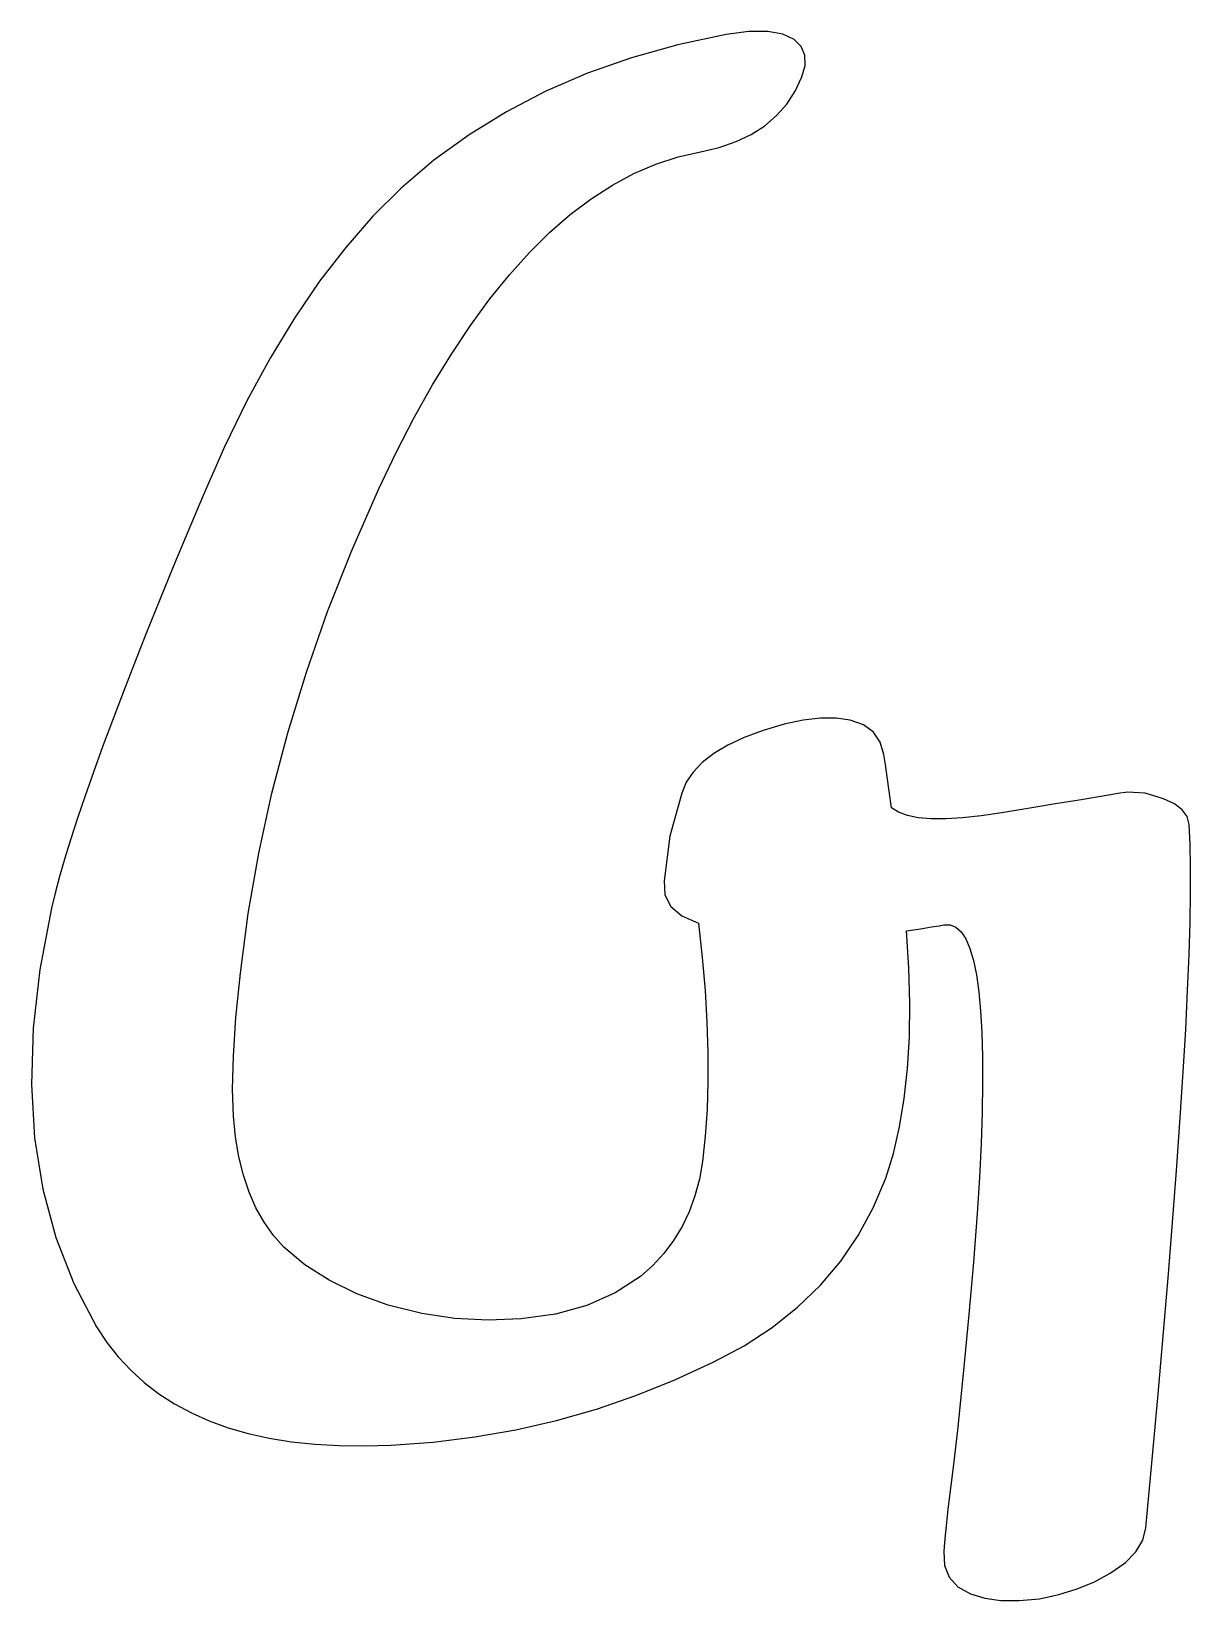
# Model space of a CAD drawing. Extents: x 0 to 16.4, y -2.2 to 20.
import ezdxf

# ---------------------------------------------------------------- set-up
doc = ezdxf.new("R2010")
doc.units = 0
doc.layers.get('0').update_dxf_attribs({"linetype": 'CONTINUOUS'})

msp = doc.modelspace()

# ---------------------------------------------------------------- linework, layer by layer
at = {"color": 0}
for p, q in [((9.80556, 19.9167), (9.12326, 19.7704)), ((10.1258, 19.9592), (9.80556, 19.9167)), ((10.3923, 19.9618), (10.1258, 19.9592)), ((10.605, 19.9244), (10.3923, 19.9618)), ((10.7639, 19.8472), (10.605, 19.9244)), ((9.12326, 19.7704), (8.47222, 19.5886)), ((10.8646, 19.7465), (10.7639, 19.8472)), ((10.9167, 19.625), (10.8646, 19.7465)), ((8.47222, 19.5886), (7.85243, 19.3711)), ((10.875, 19.3194), (10.9201, 19.4826)), ((10.9201, 19.4826), (10.9167, 19.625)), ((7.85243, 19.3711), (7.26389, 19.1181)), ((10.7797, 19.1176), (10.875, 19.3194)), ((7.26389, 19.1181), (6.7066, 18.8294)), ((10.6606, 18.9358), (10.7797, 19.1176)), ((6.7066, 18.8294), (6.18056, 18.5053)), ((10.5176, 18.7739), (10.6606, 18.9358)), ((10.1599, 18.51), (10.3507, 18.6319)), ((10.3507, 18.6319), (10.5176, 18.7739)), ((6.18056, 18.5053), (5.68576, 18.1454)), ((9.70682, 18.326), (9.94532, 18.4081)), ((9.94532, 18.4081), (10.1599, 18.51)), ((5.68576, 18.1454), (5.22222, 17.75)), ((8.81446, 18.0893), (9.12722, 18.1917)), ((9.12722, 18.1917), (9.44444, 18.2639)), ((9.44444, 18.2639), (9.70682, 18.326)), ((8.20226, 17.7943), (8.50612, 17.9568)), ((8.50612, 17.9568), (8.81446, 18.0893)), ((5.22222, 17.75), (4.82617, 17.3542)), ((7.90283, 17.6018), (8.20226, 17.7943)), ((7.60786, 17.3792), (7.90283, 17.6018)), ((4.82617, 17.3542), (4.44358, 16.9167)), ((7.31733, 17.1265), (7.60786, 17.3792)), ((7.03125, 16.8438), (7.31733, 17.1265)), ((4.44358, 16.9167), (4.07443, 16.4375)), ((6.74962, 16.531), (7.03125, 16.8438)), ((4.07443, 16.4375), (3.71875, 15.9167)), ((6.47244, 16.1882), (6.74962, 16.531)), ((6.19971, 15.8153), (6.47244, 16.1882)), ((3.71875, 15.9167), (3.37651, 15.3542)), ((5.93143, 15.4124), (6.19971, 15.8153)), ((3.37651, 15.3542), (3.04775, 14.75)), ((5.66758, 14.9794), (5.93143, 15.4124)), ((5.40821, 14.5164), (5.66758, 14.9794)), ((3.04775, 14.75), (2.73242, 14.1042)), ((5.15326, 14.0232), (5.40821, 14.5164)), ((2.73242, 14.1042), (2.43056, 13.4167)), ((4.90278, 13.5), (5.15326, 14.0232)), ((4.52599, 12.64), (4.90278, 13.5)), ((2.43056, 13.4167), (2.21544, 12.904)), ((2.21544, 12.904), (2.01124, 12.4112)), ((4.18744, 11.7822), (4.52599, 12.64)), ((2.01124, 12.4112), (1.81787, 11.9383)), ((1.81787, 11.9383), (1.63536, 11.4852)), ((3.8871, 10.9265), (4.18744, 11.7822)), ((1.63536, 11.4852), (1.46371, 11.052)), ((1.46371, 11.052), (1.3029, 10.6387)), ((3.62494, 10.073), (3.8871, 10.9265)), ((1.3029, 10.6387), (1.15294, 10.2452)), ((1.15294, 10.2452), (1.01383, 9.87153)), ((10.625, 10.1944), (10.3259, 10.1033)), ((10.8915, 10.2501), (10.625, 10.1944)), ((11.1354, 10.2778), (10.8915, 10.2501)), ((11.3568, 10.2778), (11.1354, 10.2778)), ((11.5556, 10.25), (11.3568, 10.2778)), ((11.7413, 10.1832), (11.5556, 10.25)), ((11.8819, 10.0799), (11.7413, 10.1832)), ((3.40099, 9.22162), (3.62494, 10.073)), ((10.0607, 10.0035), (9.82938, 9.89497)), ((10.3259, 10.1033), (10.0607, 10.0035)), ((11.9774, 9.94015), (11.8819, 10.0799)), ((1.01383, 9.87153), (0.885579, 9.51779)), ((9.63194, 9.77778), (9.46832, 9.65192)), ((9.82938, 9.89497), (9.63194, 9.77778)), ((12.0278, 9.76389), (11.9774, 9.94015)), ((12.0503, 9.62326), (12.0278, 9.76389)), ((0.885579, 9.51779), (0.768175, 9.18386)), ((9.33854, 9.51736), (9.24262, 9.37414)), ((9.46832, 9.65192), (9.33854, 9.51736)), ((12.0764, 9.45139), (12.0503, 9.62326)), ((9.24262, 9.37414), (9.18056, 9.22222)), ((12.1059, 9.24826), (12.0764, 9.45139)), ((0.768175, 9.18386), (0.661621, 8.86979)), ((3.21522, 8.37244), (3.40099, 9.22162)), ((9.18056, 9.22222), (9.01389, 8.61458)), ((12.1389, 9.01389), (12.1059, 9.24826)), ((14.7822, 9.12218), (14.4765, 9.07206)), ((15.0313, 9.16319), (14.7822, 9.12218)), ((15.2232, 9.1951), (15.0313, 9.16319)), ((15.3585, 9.21789), (15.2232, 9.1951)), ((15.4368, 9.23156), (15.3585, 9.21789)), ((15.4583, 9.23611), (15.4368, 9.23156)), ((15.7118, 9.21875), (15.4583, 9.23611)), ((15.9722, 9.13889), (15.7118, 9.21875)), ((16.1249, 9.06944), (15.9722, 9.13889)), ((0.661621, 8.86979), (0.565918, 8.57557)), ((12.2361, 8.9521), (12.1389, 9.01389)), ((12.3611, 8.90543), (12.2361, 8.9521)), ((12.5138, 8.87397), (12.3611, 8.90543)), ((12.6944, 8.85769), (12.5138, 8.87397)), ((12.9027, 8.85661), (12.6944, 8.85769)), ((13.1388, 8.87071), (12.9027, 8.85661)), ((13.4027, 8.90001), (13.1388, 8.87071)), ((13.6944, 8.94444), (13.4027, 8.90001)), ((14.1139, 9.01281), (13.6944, 8.94444)), ((14.4765, 9.07206), (14.1139, 9.01281)), ((16.236, 8.98611), (16.1249, 9.06944)), ((16.3054, 8.88889), (16.236, 8.98611)), ((16.3333, 8.77778), (16.3054, 8.88889)), ((16.3472, 8.50304), (16.3333, 8.77778)), ((0.565918, 8.57557), (0.481065, 8.30122)), ((9.01389, 8.61458), (8.93056, 7.98611)), ((16.3542, 8.18229), (16.3472, 8.50304)), ((0.481065, 8.30122), (0.407064, 8.04671)), ((3.06765, 7.52544), (3.21522, 8.37244)), ((0.407064, 8.04671), (0.343912, 7.81207)), ((8.93056, 7.98611), (8.94006, 7.78733)), ((16.3542, 7.81554), (16.3542, 8.18229)), ((0.343912, 7.81207), (0.291667, 7.59722)), ((8.94006, 7.78733), (9.02425, 7.62153)), ((16.3472, 7.40278), (16.3542, 7.81554)), ((0.291667, 7.59722), (0.128418, 6.73335)), ((2.95833, 6.68056), (3.06765, 7.52544)), ((9.02425, 7.62153), (9.18311, 7.48872)), ((9.18311, 7.48872), (9.41667, 7.38889)), ((9.41667, 7.38889), (9.46912, 6.90494)), ((12.3472, 7.27778), (12.5468, 7.30903)), ((12.5468, 7.30903), (12.7013, 7.33333)), ((12.7013, 7.33333), (12.8107, 7.35069)), ((12.8107, 7.35069), (12.875, 7.36111)), ((12.875, 7.36111), (12.9647, 7.36313)), ((12.9647, 7.36313), (13.0464, 7.33094)), ((13.0464, 7.33094), (13.1201, 7.2646)), ((16.3333, 6.94401), (16.3472, 7.40278)), ((12.3822, 6.75543), (12.3472, 7.27778)), ((13.1201, 7.2646), (13.1857, 7.16407)), ((13.1857, 7.16407), (13.2433, 7.02935)), ((9.46912, 6.90494), (9.50862, 6.43924)), ((13.2433, 7.02935), (13.2929, 6.86046)), ((13.2929, 6.86046), (13.3345, 6.65739)), ((16.3125, 6.43924), (16.3333, 6.94401)), ((0.128418, 6.73335), (0.034668, 5.90543)), ((2.89497, 6.05474), (2.95833, 6.68056)), ((12.3967, 6.25782), (12.3822, 6.75543)), ((13.3345, 6.65739), (13.368, 6.42014)), ((9.50862, 6.43924), (9.5351, 5.99175)), ((13.368, 6.42014), (13.3935, 6.14876)), ((16.2847, 5.88846), (16.3125, 6.43924)), ((12.3908, 5.78494), (12.3967, 6.25782)), ((2.85764, 5.51047), (2.89497, 6.05474)), ((9.5351, 5.99175), (9.54861, 5.5625)), ((13.3935, 6.14876), (13.411, 5.84315)), ((0.034668, 5.90543), (0.010362, 5.11356)), ((12.3646, 5.33681), (12.3908, 5.78494)), ((13.411, 5.84315), (13.4204, 5.50336)), ((16.25, 5.29167), (16.2847, 5.88846)), ((9.54861, 5.5625), (9.54904, 5.15147)), ((2.84631, 5.04779), (2.85764, 5.51047)), ((12.3179, 4.91347), (12.3646, 5.33681)), ((13.4204, 5.50336), (13.4218, 5.12939)), ((0.010362, 5.11356), (0.055501, 4.35769)), ((9.54904, 5.15147), (9.53646, 4.75868)), ((13.4218, 5.12939), (13.4152, 4.72125)), ((16.2083, 4.64887), (16.25, 5.29167)), ((2.86111, 4.66667), (2.84631, 5.04779)), ((12.2509, 4.51481), (12.3179, 4.91347)), ((2.8904, 4.37044), (2.86111, 4.66667)), ((9.53646, 4.75868), (9.51085, 4.38411)), ((13.4152, 4.72125), (13.4006, 4.27892)), ((16.1597, 3.96007), (16.2083, 4.64887)), ((12.1634, 4.1409), (12.2509, 4.51481)), ((0.055501, 4.35769), (0.170085, 3.63786)), ((2.93664, 4.09289), (2.8904, 4.37044)), ((9.51085, 4.38411), (9.47222, 4.02778)), ((13.4006, 4.27892), (13.3779, 3.8024)), ((2.99978, 3.83399), (2.93664, 4.09289)), ((9.47222, 4.02778), (9.42811, 3.77761)), ((12.0556, 3.79167), (12.1634, 4.1409)), ((3.07986, 3.59375), (2.99978, 3.83399)), ((9.42811, 3.77761), (9.3654, 3.54085)), ((11.8809, 3.37435), (12.0556, 3.79167)), ((13.3779, 3.8024), (13.3472, 3.29167)), ((16.1042, 3.22526), (16.1597, 3.96007)), ((0.170085, 3.63786), (0.354112, 2.95404)), ((3.17686, 3.37218), (3.07986, 3.59375)), ((9.3654, 3.54085), (9.28401, 3.31754)), ((3.29081, 3.16928), (3.17686, 3.37218)), ((11.6693, 2.98351), (11.8809, 3.37435)), ((3.42165, 2.98503), (3.29081, 3.16928)), ((9.18397, 3.10769), (9.06526, 2.91129)), ((9.28401, 3.31754), (9.18397, 3.10769)), ((13.3472, 3.29167), (13.2933, 2.60596)), ((16.0417, 2.44444), (16.1042, 3.22526)), ((0.354112, 2.95404), (0.607585, 2.30626)), ((3.56944, 2.81944), (3.42165, 2.98503)), ((9.06526, 2.91129), (8.9279, 2.72835)), ((11.4208, 2.61914), (11.6693, 2.98351)), ((3.86453, 2.57036), (3.56944, 2.81944)), ((8.9279, 2.72835), (8.77186, 2.55886)), ((4.20828, 2.35075), (3.86453, 2.57036)), ((8.77186, 2.55886), (8.59722, 2.40278)), ((11.1354, 2.28125), (11.4208, 2.61914)), ((13.2933, 2.60596), (13.2292, 1.86806)), ((15.9722, 1.61763), (16.0417, 2.44444)), ((0.607585, 2.30626), (0.930556, 1.69444)), ((4.60064, 2.16064), (4.20828, 2.35075)), ((8.59722, 2.40278), (8.24219, 2.17275)), ((10.8132, 1.96983), (11.1354, 2.28125)), ((5.04167, 2), (4.60064, 2.16064)), ((5.51297, 1.88374), (5.04167, 2)), ((7.84375, 1.99653), (7.40192, 1.87414)), ((8.24219, 2.17275), (7.84375, 1.99653)), ((5.98258, 1.81256), (5.51297, 1.88374)), ((6.45047, 1.78651), (5.98258, 1.81256)), ((6.91667, 1.80556), (6.45047, 1.78651)), ((7.40192, 1.87414), (6.91667, 1.80556)), ((10.454, 1.6849), (10.8132, 1.96983)), ((13.2292, 1.86806), (13.1545, 1.07813)), ((0.930556, 1.69444), (1.07536, 1.47478)), ((10.0579, 1.42643), (10.454, 1.6849)), ((15.8958, 0.744792), (15.9722, 1.61763)), ((1.07536, 1.47478), (1.23546, 1.27045)), ((9.625, 1.19444), (10.0579, 1.42643)), ((1.23546, 1.27045), (1.41086, 1.08154)), ((9.08311, 0.945313), (9.625, 1.19444)), ((1.41086, 1.08154), (1.60157, 0.90804)), ((1.60157, 0.90804), (1.80757, 0.749946)), ((8.53386, 0.725694), (9.08311, 0.945313)), ((13.1545, 1.07813), (13.0694, 0.236111)), ((1.80757, 0.749946), (2.02886, 0.60726)), ((7.97721, 0.53559), (8.53386, 0.725694)), ((15.8125, -0.174046), (15.8958, 0.744792)), ((2.02886, 0.60726), (2.26546, 0.479981)), ((2.26546, 0.479981), (2.51736, 0.36811)), ((7.41319, 0.375), (7.97721, 0.53559)), ((2.51736, 0.36811), (2.7845, 0.271647)), ((2.7845, 0.271647), (3.067, 0.190593)), ((6.26303, 0.142361), (6.84179, 0.243924)), ((6.84179, 0.243924), (7.41319, 0.375)), ((13.0694, 0.236111), (13.0069, -0.284668)), ((3.067, 0.190593), (3.36481, 0.124946)), ((3.36481, 0.124946), (3.6779, 0.074707)), ((3.6779, 0.074707), (4.00629, 0.039876)), ((4.00629, 0.039876), (4.34999, 0.020454)), ((4.34999, 0.020454), (4.70899, 0.016439)), ((4.70899, 0.016439), (5.08333, 0.027778)), ((5.08333, 0.027778), (5.67686, 0.070312)), ((5.67686, 0.070312), (6.26303, 0.142361)), ((15.7222, -1.13889), (15.8125, -0.174046)), ((13.0069, -0.284668), (12.9306, -0.875)), ((12.9306, -0.875), (12.9062, -1.11019)), ((12.8888, -1.28819), (12.8784, -1.40886)), ((12.9062, -1.11019), (12.8888, -1.28819)), ((15.5833, -1.47917), (15.6806, -1.31418)), ((15.6806, -1.31418), (15.7222, -1.13889)), ((12.8784, -1.40886), (12.875, -1.47222)), ((12.875, -1.47222), (12.8828, -1.67101)), ((15.4306, -1.63368), (15.5833, -1.47917)), ((12.8828, -1.67101), (12.9479, -1.83681)), ((15.2222, -1.77778), (15.4306, -1.63368)), ((12.9479, -1.83681), (13.0703, -1.96963)), ((13.0703, -1.96963), (13.25, -2.06944)), ((14.7569, -2), (14.9982, -1.89931)), ((14.9982, -1.89931), (15.2222, -1.77778)), ((13.25, -2.06944), (13.4513, -2.13103)), ((13.4513, -2.13103), (13.6805, -2.16314)), ((13.6805, -2.16314), (13.9375, -2.16575)), ((13.9375, -2.16575), (14.2222, -2.13889)), ((14.2222, -2.13889), (14.4982, -2.07986)), ((14.4982, -2.07986), (14.7569, -2))]:
    msp.add_line(p, q, dxfattribs=at)

doc.saveas('drawing.dxf')
